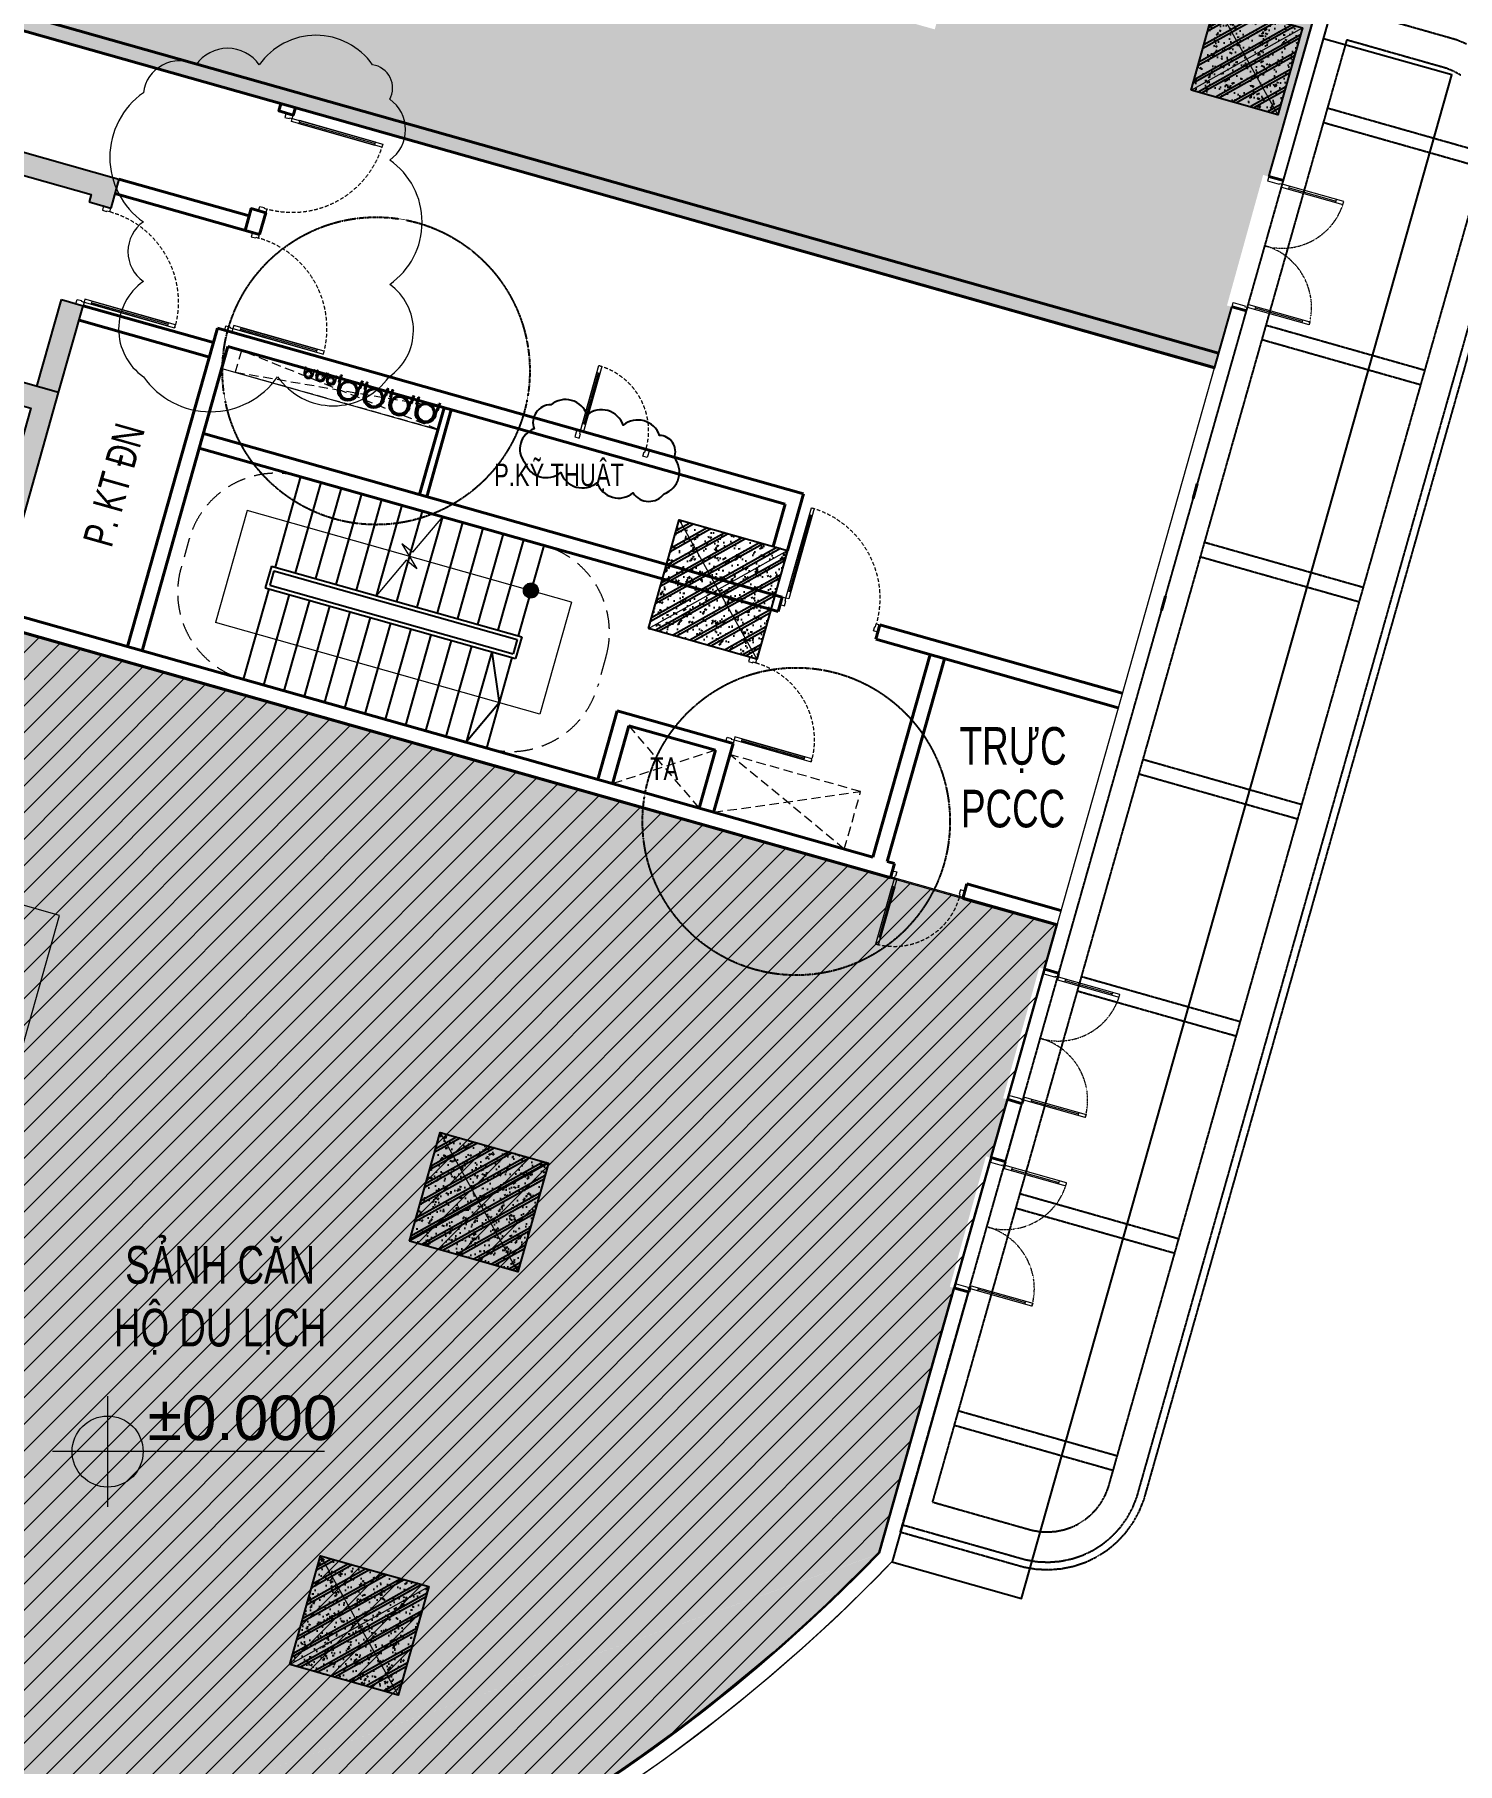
# Model space of a CAD drawing. Header units: millimetres. Extents: x -11451263 to 11578383104, y -507 to 1450429.
# Drawn here: x 11444508 to 11463432, y 1098421 to 1121402 of the extents above; entities that cross this region are included whole.
import ezdxf
from ezdxf.enums import TextEntityAlignment as Align

# ---------------------------------------------------------------- set-up
doc = ezdxf.new("R2010")
doc.units = ezdxf.units.MM
doc.header["$MEASUREMENT"] = 0
for name, pattern in [('CENTER2', [1.125, 0.75, -0.125, 0.125, -0.125]), ('CONTINOUS', [0]), ('DASH', [0.35, 0.25, -0.1]), ('DASHED2', [0.375, 0.25, -0.125]), ('HIDDEN', [0.375, 0.25, -0.125]), ('HIDDEN2', [0.1875, 0.125, -0.0625]), ('Xref_ST_MBDV Cot vach 30.7.2022$0$HIDDEN', [0.375, 0.25, -0.125])]:
    doc.linetypes.add(name, pattern=pattern)
doc.layers.get('0').update_dxf_attribs({"linetype": 'CONTINUOUS', "lineweight": 13})
doc.layers.get('Defpoints').update_dxf_attribs({"color": 5, "linetype": 'CONTINUOUS', "lineweight": 13})
for name, color, linetype, lineweight in [('00-N-GHI CHU', 150, 'CONTINUOUS', 9), ('1.Tuong', 251, 'CONTINUOUS', 35), ('CUA', 37, 'CONTINUOUS', 13), ('DO DIEN TICH THONG THUY', 141, 'CONTINUOUS', 13), ('KT-Chu viet', 255, 'CONTINUOUS', 20), ('KT-Ghi chu', 26, 'CONTINUOUS', 15), ('KT-Kich thuoc', 159, 'CONTINUOUS', 18), ('KT-lomo nuoc', 3, 'HIDDEN', 5), ('KT-Net cat', 1, 'CONTINUOUS', 40), ('KT-Net cua', 87, 'CONTINUOUS', 9), ('KT-Net manh', 251, 'CONTINUOUS', 13), ('KT-Net thay', 7, 'CONTINUOUS', 25), ('KT-Net to mau', 159, 'CONTINUOUS', 18), ('KT-Noi that', 39, 'CONTINUOUS', 9), ('KT-Vat lieu', 250, 'CONTINUOUS', 9), ('SPE-MEP-HVAC', 140, 'CONTINUOUS', 0), ('Xref_ST_MBDV Cot vach 30.7.2022$0$CUA', 37, 'CONTINUOUS', 13)]:
    doc.layers.add(name, color=color, linetype=linetype, lineweight=lineweight)
for name, color, linetype in [('1-Chu thich', 8, 'CONTINUOUS'), ('A-WALL-PATT', 251, 'CONTINUOUS'), ('canopy', 2, 'DASH'), ('KT-KT', 1, 'CONTINUOUS'), ('KT-Text', 7, 'CONTINUOUS'), ('NDT Cap nuoc', 4, 'CONTINUOUS'), ('NDT Thoat nuoc rua', 3, 'CENTER2'), ('xref.asix of  podium$0$xref.asix of  podium$0$KC-Betong', 6, 'CONTINUOUS'), ('xref.asix of  podium$0$xref.asix of  podium$0$KT-Net cot vach', 6, 'CONTINUOUS'), ('Xref_ST_MBDV Cot vach 30.7.2022$0$KT-Text', 7, 'CONTINUOUS')]:
    doc.layers.add(name, color=color, linetype=linetype)
doc.layers.add('A-AREA-NON-PLOT', color=4, linetype='CONTINUOUS', plot=False)
doc.layers.add('KT- no plot', color=6, linetype='CONTINUOUS', plot=False)
doc.styles.add('Arial', font='arial.ttf')
doc.styles.add('AVANT', font='vntimeh.shx')
doc.styles.add('font unicode ccu', font='arial.ttf')
doc.styles.add('Xref_ST_MBDV Cot vach 30.7.2022$0$Arial', font='arial.ttf', dxfattribs={"width": 0.7})

# ---------------------------------------------------------------- blocks, each defined once
blk = doc.blocks.new('U')
at = {"layer": '00-N-GHI CHU'}
for p, q in [((-166, 79), (-164, 80)), ((-166, 72), (-166, 79)), ((-166, 79), (-158, 79)), ((-166, 72), (-164, 70)), ((-166, 72), (-158, 72)), ((-164, 70), (-164, 80)), ((-158, 80), (-164, 80)), ((-158, 70), (-164, 70)), ((-156, 80), (-150, 80)), ((-156, 70), (-150, 70)), ((-73, 80), (-150, 80)), ((-150, 79), (-122, 79)), ((-150, 72), (-122, 72)), ((-73, 70), (-150, 70)), ((-166, -72), (-164, -70)), ((-166, -72), (-158, -72)), ((-166, -72), (-166, -79)), ((-166, -79), (-158, -79)), ((-166, -79), (-164, -80)), ((-158, -70), (-164, -70)), ((-164, -70), (-164, -80)), ((-158, -80), (-164, -80)), ((-156, -70), (-150, -70)), ((-156, -80), (-150, -80)), ((-73, -70), (-148, -70)), ((-148, -72), (-122, -72)), ((-148, -79), (-122, -79)), ((-73, -80), (-148, -80)), ((-122, -70), (-122, -80))]:
    blk.add_line(p, q, dxfattribs=at)
for points in [[(-150, 65), (-157, 65), (-158, 67), (-158, 84), (-157, 86), (-150, 86)], [(-150, -65), (-157, -65), (-158, -67), (-158, -84), (-157, -86), (-150, -86)], [(-150, -89), (-150, -61), (-148, -61), (-148, -89)]]:
    blk.add_lwpolyline(points, close=True, dxfattribs=at)
for points in [[(-156, 65, -0.8), (-156, 70, -0.4), (-156, 80, -0.8), (-156, 86)], [(-156, -65, 0.8), (-156, -70, 0.4), (-156, -80, 0.8), (-156, -86)]]:
    blk.add_lwpolyline(points, format="xyb", dxfattribs=at)
for radius in [80.4, 70]:
    blk.add_arc((-73, 0), radius, 270, 90, dxfattribs=at)
blk = doc.blocks.new('ong thoat xi')
at = {"layer": '1-Chu thich', "color": 30}
for p, q in [((-75, 62), (-75, 65)), ((-66, 67), (-74, 67)), ((-66, 60), (-74, 60)), ((-66, 67), (-66, 60)), ((-65, 69), (-62, 69)), ((-65, 66), (-62, 66)), ((-65, 61), (-62, 61)), ((-65, 58), (-62, 58)), ((-61, 70), (-61, 70)), ((-61, 70), (-61, 57)), ((-61, 70), (-61, 70)), ((-61, 70), (-61, 57)), ((-61, 57), (-61, 57)), ((-55, 70), (-54, 70)), ((-55, 70), (-55, 57)), ((-55, 70), (-54, 70)), ((-55, 57), (-54, 57)), ((-54, 70), (-54, 57)), ((-50, 69), (-54, 69)), ((-50, 66), (-54, 66)), ((-50, 61), (-54, 61)), ((-50, 58), (-54, 58)), ((-33, 67), (-50, 67)), ((-50, 67), (-50, 60)), ((-29, 60), (-50, 60)), ((2, 60), (-41, 60)), ((-41, 58), (-41, 60)), ((-41, 58), (-41, 60)), ((-41, 58), (-41, 60)), ((2, 58), (-41, 58)), ((-33, 60), (-33, 67)), ((-75, -62), (-75, -66)), ((-66, -60), (-74, -60)), ((-66, -67), (-74, -67)), ((-66, -68), (-66, -60)), ((-65, -58), (-62, -58)), ((-65, -61), (-62, -61)), ((-65, -66), (-62, -66)), ((-65, -69), (-62, -69)), ((-61, -70), (-61, -57)), ((-61, -57), (-61, -57)), ((-61, -70), (-61, -57)), ((-61, -70), (-61, -70)), ((-61, -70), (-61, -70)), ((-55, -70), (-55, -57)), ((-55, -57), (-54, -57)), ((-55, -70), (-54, -70)), ((-55, -70), (-54, -70)), ((-54, -70), (-54, -57)), ((-50, -58), (-54, -58)), ((-50, -61), (-54, -61)), ((-50, -66), (-54, -66)), ((-50, -69), (-54, -69)), ((-50, -68), (-50, -60)), ((-31, -60), (-50, -60)), ((-34, -67), (-50, -67)), ((2, -58), (-41, -58)), ((-41, -58), (-41, -60)), ((-41, -58), (-41, -60)), ((2, -60), (-41, -60)), ((-34, -60), (-34, -67))]:
    blk.add_line(p, q, dxfattribs=at)
for centre, major_axis, start_param, end_param in [((-74, 65), (1.13, 1.13), 0.811456, 2.360542), ((-74, 62), (1.1, 1.1), 2.356194, 3.926991), ((-63, 67), (1.7, -1.7), 3.370391, 4.48359), ((-56, 63), (7.09, -7.09), 3.657341, 4.196641), ((-63, 60), (1.7, -1.7), 3.370391, 4.48359), ((-64, 67), (1.7, -1.7), 0.228799, 1.341997), ((-64, 67), (1.7, -1.7), 0.228799, 1.341997), ((-72, 63), (7.09, -7.09), 0.515748, 1.055048), ((-72, 63), (7.09, -7.09), 0.515748, 1.055048), ((-64, 60), (1.7, -1.7), 0.228799, 1.341997), ((-64, 60), (1.7, -1.7), 0.228799, 1.341997), ((0, 0), (38.9, -38.9), 0.785398, 7.068583), ((-52, 67), (1.7, 1.7), 1.799595, 2.912794), ((-52, 67), (1.7, -1.7), 3.370391, 4.48359), ((-44, 63), (7.09, 7.09), 2.086544, 2.625845), ((-44, 63), (7.09, 7.09), 2.086544, 2.625845), ((-52, 60), (1.7, 1.7), 1.799595, 2.912794), ((-52, 60), (1.7, 1.7), 1.799595, 2.912794), ((-52, 67), (1.7, -1.7), 0.228799, 1.341997), ((-60, 63), (7.09, 7.09), -1.055048, -0.515748), ((-52, 60), (1.7, 1.7), -1.341997, -0.228799), ((0, 0), (34.1, -34.1), 0.785398, 7.068583), ((0, 0), (42.5, -42.5), 5.497787, 8.63938), ((0, 0), (41, -41), 5.497787, 8.63938), ((-74, -62), (1.1, 1.1), 0.785398, 2.356194), ((-74, -66), (1.13, 1.13), 2.351847, 3.900932), ((-63, -60), (1.7, -1.7), 3.370391, 4.48359), ((-56, -64), (7.09, 7.09), 2.086544, 2.625845), ((-63, -68), (1.7, 1.7), 1.799595, 2.912794), ((-64, -60), (1.7, -1.7), 0.228799, 1.341997), ((-64, -60), (1.7, -1.7), 0.228799, 1.341997), ((-72, -64), (7.09, -7.09), 0.515748, 1.055048), ((-72, -64), (7.09, -7.09), 0.515748, 1.055048), ((-64, -68), (1.7, -1.7), 0.228799, 1.341997), ((-64, -68), (1.7, -1.7), 0.228799, 1.341997), ((-52, -60), (1.7, -1.7), 3.370391, 4.48359), ((-52, -60), (1.7, -1.7), 3.370391, 4.48359), ((-44, -64), (7.09, 7.09), 2.086544, 2.625845), ((-44, -64), (7.09, 7.09), 2.086544, 2.625845), ((-52, -68), (1.7, 1.7), 1.799595, 2.912794), ((-52, -68), (1.7, 1.7), 1.799595, 2.912794), ((-52, -60), (1.7, -1.7), 0.228799, 1.341997), ((-60, -64), (7.09, -7.09), 0.515748, 1.055048), ((-52, -68), (1.7, -1.7), 0.228799, 1.341997)]:
    blk.add_ellipse(centre, major_axis=major_axis, ratio=1, start_param=start_param, end_param=end_param, dxfattribs=at)
blk = doc.blocks.new('CNTPO')
at = {"layer": 'SPE-MEP-HVAC'}
for p in [(11446998, 1116965), (11449955, 1116441)]:
    blk.add_line(p, (11449873, 1116152), dxfattribs=at)
at = {"layer": 'Xref_ST_MBDV Cot vach 30.7.2022$0$KT-Text'}
for centre, radius in [((11448148, 1116889, 0), 48.1), ((11448148, 1116889, 0), 42.1), ((11448306, 1116847, 0), 48.1), ((11448306, 1116847, 0), 42.1), ((11448446, 1116803, 0), 48.1), ((11448446, 1116803, 0), 42.1)]:
    blk.add_circle(centre, radius, dxfattribs=at)
at = {"layer": '1.Tuong', "xscale": 0.7994593806497657, "yscale": 0.7994593806497657, "zscale": 0.7994593806497657, "rotation": 253.5359467557278}
for p in [(11448136, 1116840, 0), (11448294, 1116798, 0), (11448434, 1116754, 0)]:
    blk.add_blockref('U', p, dxfattribs=at)
at = {"layer": 'NDT Cap nuoc', "xscale": -2.272727272727274, "yscale": 2.272727272727274, "zscale": 2.272727272727274, "rotation": 73.71453603611039}
for p in [(11448678, 1116671), (11449020, 1116575), (11449361, 1116475), (11449708, 1116376)]:
    blk.add_blockref('ong thoat xi', p, dxfattribs=at)
at = {"layer": 'Defpoints', "style": 'AVANT', "width": 0.7}
for s, p in [('c4', (11448170, 1116857, 0)), ('c3', (11448327, 1116816, 0)), ('c2', (11448466, 1116772, 0))]:
    blk.add_text(s, height=40.5, rotation=343.5359, dxfattribs=at).set_placement(p, align=Align.RIGHT)
blk = doc.blocks.new('CAODOSAN')
at = {"layer": 'KT-Ghi chu'}
h = blk.add_hatch(color=256, dxfattribs=at)
edge = h.paths.add_edge_path()
edge.add_ellipse((285.7, 0), major_axis=(129.9, 129.9), ratio=1, start_angle=45, end_angle=135)
edge.add_line((102, 0), (285.7, 0))
edge.add_line((285.7, 0), (285.7, 183.7))
h = blk.add_hatch(color=256, dxfattribs=at)
edge = h.paths.add_edge_path()
edge.add_ellipse((285.7, 0), major_axis=(129.9, 129.9), ratio=1, start_angle=225, end_angle=315)
edge.add_line((469.3, 0), (285.7, 0))
edge.add_line((285.7, 0), (285.7, -183.7))
for p, q in [((285.7, 285.7), (285.7, -285.7)), ((1407, 0), (0, 0))]:
    blk.add_line(p, q, dxfattribs=at)
blk.add_circle((285.7, 0), 183.7, dxfattribs=at)
at = {"style": 'font unicode ccu'}
for tag, p in [('FL', (493.5, 59.4)), ('SL', (489.8, -291.6))]:
    blk.add_attdef(tag, p, '', height=230, dxfattribs=at)
blk = doc.blocks.new('*U81')
h = blk.add_hatch()
h.set_pattern_fill('VATLIEU04', color=250, scale=40, style=0, pattern_type=2)
h.set_pattern_definition([(50, (550, 1550), (286.904, -25.1), [30, -330]), (355, (550, 1550), (-55.5, 300.877), [24, -264]), (100.451, (573.9, 1547.9), (231.404, 275.776), [25.496, -280.457]), (46.184, (550, 1630), (426.896, -66.21), [45, -495]), (96.636, (585.57, 1624.5), (373.865, 389.65), [38.244, -420.685]), (351.184, (550, 1630), (373.865, 389.65), [36, -396]), (21, (590, 1610), (238.763, -161.048), [30, -330]), (326, (590, 1610), (97.326, 290.06), [24, -264]), (71.451, (609.9, 1596.58), (336.09, 129.012), [25.496, -280.457]), (37.5, (550, 1550), (4.864, 133.1575), [0, -260.8, 0, -268, 0, -265]), (7.5, (550, 1550), (105.228, 157.765), [0, -152.8, 0, -254.8, 0, -101]), (327.5, (460.8, 1550), (213.529, -9.022), [0, -100, 0, -312, 0, -414]), (317.5, (420.8, 1550), (233.274, 40.042), [0, -130, 0, -207.2, 0, -294]), (45, (550, 1550), (-120.208, 120.208), []), (45, (550, 1599), (-120.208, 120.208), [])])
h.paths.add_polyline_path([(-475, -475), (1025, -475), (1025, 1025), (-475, 1025)])
at = {"color": 6, "ltscale": 0.25}
blk.add_lwpolyline([(-475, -475), (1025, -475), (1025, 1025), (-475, 1025)], close=True, dxfattribs=at)
at = {"layer": 'Defpoints', "linetype": 'ByBlock', "ltscale": 30}
for p, q in [((1025, -475), (-475, 1025)), ((-475, -475), (1025, 1025))]:
    blk.add_line(p, q, dxfattribs=at)
blk = doc.blocks.new('*U83')
h = blk.add_hatch()
h.set_pattern_fill('VATLIEU04', color=250, scale=40, style=0, pattern_type=2)
h.set_pattern_definition([(50, (250, 1250), (286.904, -25.1), [30, -330]), (355, (250, 1250), (-55.5, 300.877), [24, -264]), (100.451, (273.9, 1247.9), (231.404, 275.776), [25.496, -280.457]), (46.184, (250, 1330), (426.896, -66.21), [45, -495]), (96.636, (285.57, 1324.5), (373.865, 389.65), [38.244, -420.685]), (351.184, (250, 1330), (373.86, 389.65), [36, -396]), (21, (290, 1310), (238.763, -161.048), [30, -330]), (326, (290, 1310), (97.326, 290.06), [24, -264]), (71.451, (309.9, 1296.58), (336.09, 129.012), [25.496, -280.457]), (37.5, (250, 1250), (4.864, 133.1575), [0, -260.8, 0, -268, 0, -265]), (7.5, (250, 1250), (105.228, 157.765), [0, -152.8, 0, -254.8, 0, -101]), (327.5, (160.8, 1250), (213.529, -9.022), [0, -100, 0, -312, 0, -414]), (317.5, (120.8, 1250), (233.274, 40.042), [0, -130, 0, -207.2, 0, -294]), (45, (250, 1250), (-120.208, 120.208), []), (45, (250, 1299), (-120.208, 120.208), [])])
h.paths.add_polyline_path([(-475, -475), (725, -475), (725, 725), (-475, 725)])
at = {"color": 6, "ltscale": 0.25}
blk.add_lwpolyline([(-475, -475), (725, -475), (725, 725), (-475, 725)], close=True, dxfattribs=at)
at = {"layer": 'Defpoints', "linetype": 'ByBlock', "ltscale": 30}
for p, q in [((725, -475), (-475, 725)), ((-475, -475), (725, 725))]:
    blk.add_line(p, q, dxfattribs=at)
blk = doc.blocks.new('*U313')
blk.add_line((40, 115), (-245, 1126))
for points in [[(48, 14), (-292, 1216), (-253, 1227), (87, 24)], [(21, 110), (59, 121), (-226, 1131), (-265, 1120)], [(1326, 271), (1269, 255), (1252, 312), (1262, 315), (1251, 353), (1299, 367)], [(27, -96), (85, -80), (69, -22), (59, -25), (48, 14), (0, 0)]]:
    blk.add_lwpolyline(points, close=True)
at = {"linetype": 'Xref_ST_MBDV Cot vach 30.7.2022$0$HIDDEN', "ltscale": 200}
blk.add_arc((48, 14), 1250, 15.7787, 105.7787, dxfattribs=at)
blk = doc.blocks.new('gfdgdfg')
at = {"layer": 'KT-Vat lieu'}
h = blk.add_hatch(dxfattribs=at)
h.set_pattern_fill('BTCT', color=256, scale=40)
h.set_pattern_definition([(50, (0, 0), (286.904, -25.1009), [30, -330]), (355, (0, 0), (-55.5005, 300.8769), [24, -264]), (100.4514, (23.9, -2.1), (231.4038, 275.7758), [25.496, -280.4568]), (46.1842, (0, 80), (426.8964, -66.2076), [45, -495]), (96.6356, (35.57, 74.5), (373.865, 389.647), [38.244, -420.685]), (351.1842, (0, 80), (373.865, 389.6474), [36, -396]), (21, (40, 60), (238.7628, -161.0476), [30, -330]), (326, (40, 60), (97.326, 290.06), [24, -264]), (71.4514, (59.9, 46.58), (336.089, 129.0122), [25.496, -280.4568]), (37.5, (0, 0), (4.86394, 133.15754), [0, -260.8, 0, -268, 0, -265]), (7.5, (0, 0), (105.2278, 157.7647), [0, -152.8, 0, -254.8, 0, -101]), (327.5, (-89.2, 0), (213.52897, -9.02195), [0, -100, 0, -312, 0, -414]), (317.5, (-129.2, 0), (233.2745, 40.042), [0, -130, 0, -207.2, 0, -294]), (45, (0, 0), (-106.066, 106.066), []), (45, (70.71, 0), (-106.066, 106.066), [])])
h.paths.add_polyline_path([(-4106.2, 21875.9), (-4432.5, 20721.1), (-4721.2, 20802.7), (-4394.9, 21957.4)])
h.paths.add_polyline_path([(-8331, 24576.5), (-8249.4, 24865.2), (-14889.4, 26741.4), (-15800.4, 23517.7), (-15126.7, 23327.3), (-15045.2, 23616), (-15430.1, 23724.8), (-14682.3, 26371.2)])
h.paths.add_polyline_path([(-6950.3, 24498.1), (-7031.9, 24209.4), (-4000.6, 23352.8), (-4027.8, 23256.6), (-3739.1, 23175), (-3630.3, 23559.9)])
h = blk.add_hatch(dxfattribs=at)
h.set_pattern_fill('BTCT', color=256, scale=40)
h.set_pattern_definition([(50, (42495.26, -80632.66), (286.90407, -25.10085), [30, -330]), (355, (42495.26, -80632.66), (-55.5005, 300.87685), [24, -264]), (100.4514, (42519.16, -80634.75), (231.40375, 275.7758), [25.4961, -280.45684]), (46.1842, (42495.26, -80552.66), (426.8964, -66.2076), [45, -495]), (96.6356, (42530.83, -80558.18), (373.8651, 389.6471), [38.2441, -420.6852]), (351.1842, (42495.26, -80552.66), (373.8648, 389.6474), [36, -396]), (21, (42535.26, -80572.66), (238.7628, -161.04756), [30, -330]), (326, (42535.26, -80572.66), (97.3261, 290.06), [24, -264]), (71.4514, (42555.15, -80586.08), (336.08905, 129.0122), [25.4961, -280.45684]), (37.5, (42495.26, -80632.66), (4.86394, 133.15754), [0, -260.8, 0, -268, 0, -265]), (7.5, (42495.26, -80632.66), (105.22781, 157.76468), [0, -152.8, 0, -254.8, 0, -101]), (327.5, (42406.06, -80632.66), (213.52897, -9.02195), [0, -100, 0, -312, 0, -414]), (317.5, (42366.06, -80632.66), (233.27447, 40.042), [0, -130, 0, -207.2, 0, -294]), (45, (42495.26, -80632.66), (-106.06602, 106.06602), []), (45, (42565.97, -80632.66), (-106.06602, 106.06602), [])])
h.paths.add_polyline_path([(-5302.6, 17641.7), (-4432.5, 20721.1), (-5346.7, 20979.4), (-5428.2, 20690.7), (-4802.7, 20514), (-5509.7, 18011.9), (-8059.9, 18732.5), (-7352.9, 21234.6), (-6679.3, 21044.2), (-6597.7, 21332.9), (-7511.9, 21591.2), (-7539.1, 21495), (-15045.2, 23616), (-15888.1, 20632.8), (-15046.1, 20394.9), (-14964.5, 20683.6), (-15469.7, 20826.4), (-14789.9, 23232.2), (-7716.9, 21233.5), (-8396.7, 18827.7), (-8901.9, 18970.5), (-8983.5, 18681.8)])
h.paths.add_polyline_path([(-6536.8, 14561.2), (-7216.6, 12155.4), (-9718.6, 12862.4), (-9038.8, 15268.2), (-8413.3, 15091.4), (-8331.7, 15380.1), (-9799.2, 15794.8), (-9880.8, 15506.1), (-9375.6, 15363.4), (-10055.4, 12957.6), (-17128.5, 14956.2), (-16448.7, 17362), (-15943.4, 17219.2), (-15861.9, 17507.9), (-16703.9, 17745.9), (-17546.9, 14762.7), (-6961.4, 11771.5), (-6118.4, 14754.7), (-7080.7, 15026.6), (-7162.3, 14737.9)])
h.paths.add_polyline_path([(-11307.7, 19650.3), (-11389.3, 19361.6), (-10234.5, 19035.3), (-10152.9, 19324)], flags=17)
h.paths.add_polyline_path([(-12640.3, 19715.1), (-12558.7, 20003.8), (-13713.5, 20330.1), (-13795.1, 20041.4)], flags=17)
h.paths.add_polyline_path([(-13537.6, 16539.4), (-13456.1, 16828.1), (-14610.8, 17154.4), (-14692.4, 16865.7)], flags=17)
h.paths.add_polyline_path([(-11131.8, 15859.6), (-11050.3, 16148.3), (-12229.1, 16481.4), (-12310.7, 16192.7)], flags=17)
at = {"layer": 'xref.asix of  podium$0$xref.asix of  podium$0$KC-Betong', "ltscale": 10}
for p, q in [((-4025.2, 23256.3), (-3739.1, 23175)), ((-4721.2, 20802.7), (-4394.7, 21957.9)), ((-4432.5, 20721.1), (-4106.2, 21875.9)), ((-4394.7, 21957.9), (-4106.2, 21875.9))]:
    blk.add_line(p, q, dxfattribs=at)
blk.add_lwpolyline([(-7716.9, 21233.5), (-8396.7, 18827.7), (-8901.9, 18970.5), (-8983.5, 18681.8), (-5302.6, 17641.7), (-4432.5, 20721.1), (-5346.7, 20979.4), (-5428.2, 20690.7), (-4802.7, 20514), (-5509.7, 18011.9), (-8059.9, 18732.5), (-7352.9, 21234.6), (-6679.3, 21044.2), (-6597.7, 21332.9), (-7511.9, 21591.2), (-7539.1, 21495), (-15045.2, 23616), (-15888.1, 20632.8), (-15046.1, 20394.9), (-14964.5, 20683.6), (-15469.7, 20826.4), (-14789.9, 23232.2)], close=True, dxfattribs=at)
at = {"layer": 'xref.asix of  podium$0$xref.asix of  podium$0$KT-Net cot vach'}
for points in [[(-6950.3, 24498.1), (-3630.3, 23559.9), (-3739.1, 23175)], [(-7031.9, 24209.4), (-4000.6, 23352.8), (-4027.8, 23256.6)]]:
    blk.add_lwpolyline(points, dxfattribs=at)
at = {"layer": 'xref.asix of  podium$0$xref.asix of  podium$0$KT-Net cot vach', "linetype": 'ByBlock', "xscale": -0.9999999999999977, "rotation": 254.2212213650004}
for name, p in [('*U83', (11214.7, 25070.1)), ('*U81', (3996.6, 17913.2)), ('*U81', (817.8, 9770.8)), ('*U81', (-772.9, 4141.2))]:
    blk.add_blockref(name, p, dxfattribs=at)
at = {"layer": 'Xref_ST_MBDV Cot vach 30.7.2022$0$CUA', "xscale": -1, "rotation": 270}
blk.add_blockref('*U313', (-4106.2, 21875.9), dxfattribs=at)
blk = doc.blocks.new('*U200')
at = {"layer": 'CUA'}
for p, q in [((11457502, 1106301), (11457513, 1106340)), ((11457508, 1106321), (11458133, 1106144)), ((11458128, 1106124), (11458139, 1106163)), ((11457062, 1104742), (11457051, 1104704)), ((11457056, 1104723), (11457682, 1104546)), ((11457687, 1104566), (11457676, 1104527))]:
    blk.add_line(p, q, dxfattribs=at)
for points in [[(11457238, 1106469), (11457222, 1106412), (11457376, 1106368), (11457378, 1106378), (11457417, 1106367), (11457430, 1106415)], [(11457417, 1106367), (11457406, 1106328), (11458224, 1106097), (11458235, 1106136)], [(11456748, 1104737), (11456765, 1104795), (11456919, 1104752), (11456916, 1104742), (11456955, 1104731), (11456941, 1104683)], [(11456955, 1104731), (11456965, 1104770), (11457783, 1104538), (11457773, 1104500)]]:
    blk.add_lwpolyline(points, close=True, dxfattribs=at)
at = {"layer": 'CUA', "linetype": 'HIDDEN2'}
for centre, start, end in [((11457417, 1106367), 254.2189, 344.2188), ((11456955, 1104731), 344.2189, 74.2189)]:
    blk.add_arc(centre, 850, start, end, dxfattribs=at)
blk = doc.blocks.new('KHHFG-flat-19')
blk.add_wipeout([(436, 1835), (742, 1748), (277, 9), (-45, 100)]).dxf.layer = 'KT-Kich thuoc'
at = {"layer": 'KT-Net cat'}
for p, q in [((705, 1759), (512, 1813)), ((215, 27), (23, 81))]:
    blk.add_line(p, q, dxfattribs=at)
at = {"layer": 'CUA'}
blk.add_blockref('*U200', (-11456726, -1104656), dxfattribs=at)
blk = doc.blocks.new('*U202')
at = {"layer": 'CUA'}
for p, q in [((11461188, 1119346), (11461199, 1119385)), ((11461194, 1119366), (11461819, 1119189)), ((11461814, 1119169), (11461825, 1119208)), ((11460748, 1117787), (11460737, 1117749)), ((11460742, 1117768), (11461368, 1117591)), ((11461373, 1117611), (11461362, 1117572))]:
    blk.add_line(p, q, dxfattribs=at)
for points in [[(11460924, 1119514), (11460908, 1119457), (11461062, 1119413), (11461065, 1119423), (11461103, 1119412), (11461117, 1119460)], [(11461103, 1119412), (11461092, 1119373), (11461910, 1119142), (11461921, 1119181)], [(11460435, 1117782), (11460451, 1117840), (11460605, 1117797), (11460602, 1117787), (11460641, 1117776), (11460627, 1117728)], [(11460641, 1117776), (11460652, 1117815), (11461470, 1117583), (11461459, 1117545)]]:
    blk.add_lwpolyline(points, close=True, dxfattribs=at)
at = {"layer": 'CUA', "linetype": 'HIDDEN2'}
for centre, start, end in [((11461103, 1119412), 254.2189, 344.2188), ((11460641, 1117776), 344.2189, 74.2189)]:
    blk.add_arc(centre, 850, start, end, dxfattribs=at)
blk = doc.blocks.new('KHHFG-flat-20')
blk.add_wipeout([(436, 1835), (742, 1748), (277, 9), (-45, 100)]).dxf.layer = 'KT-Kich thuoc'
at = {"layer": 'KT-Net cat'}
for p, q in [((705, 1759), (512, 1813)), ((215, 27), (23, 81))]:
    blk.add_line(p, q, dxfattribs=at)
at = {"layer": 'CUA'}
blk.add_blockref('*U202', (-11460412, -1117701), dxfattribs=at)
blk = doc.blocks.new('*U218')
at = {"layer": 'CUA'}
for p, q in [((11458211, 1108808), (11458222, 1108847)), ((11458216, 1108828), (11458842, 1108651)), ((11458836, 1108632), (11458847, 1108670)), ((11457770, 1107250), (11457759, 1107211)), ((11457765, 1107230), (11458390, 1107054)), ((11458396, 1107073), (11458385, 1107034))]:
    blk.add_line(p, q, dxfattribs=at)
for points in [[(11457946, 1108977), (11457930, 1108919), (11458084, 1108875), (11458087, 1108885), (11458125, 1108874), (11458139, 1108922)], [(11458125, 1108874), (11458114, 1108836), (11458932, 1108605), (11458943, 1108643)], [(11457457, 1107245), (11457473, 1107302), (11457627, 1107259), (11457625, 1107249), (11457663, 1107238), (11457649, 1107190)], [(11457663, 1107238), (11457674, 1107277), (11458492, 1107046), (11458481, 1107007)]]:
    blk.add_lwpolyline(points, close=True, dxfattribs=at)
at = {"layer": 'CUA', "linetype": 'HIDDEN2'}
for centre, start, end in [((11458125, 1108874), 254.2189, 344.2188), ((11457663, 1107238), 344.2189, 74.2189)]:
    blk.add_arc(centre, 850, start, end, dxfattribs=at)
blk = doc.blocks.new('KHHFG-flat-28')
blk.add_wipeout([(436, 1835), (742, 1748), (277, 9), (-45, 100)]).dxf.layer = 'KT-Kich thuoc'
at = {"layer": 'KT-Net cat'}
for p, q in [((705, 1759), (512, 1813)), ((215, 27), (23, 81))]:
    blk.add_line(p, q, dxfattribs=at)
at = {"layer": 'CUA'}
blk.add_blockref('*U218', (-11457434, -1107164), dxfattribs=at)
blk = doc.blocks.new('*U310')
blk.add_line((40, 115), (-195, 948))
for points in [[(48, 14), (-241, 1038), (-203, 1049), (87, 24)], [(21, 110), (59, 121), (-176, 953), (-214, 942)], [(1148, 221), (1091, 204), (1074, 262), (1084, 265), (1073, 303), (1121, 317)], [(27, -96), (85, -80), (69, -22), (59, -25), (48, 14), (0, 0)]]:
    blk.add_lwpolyline(points, close=True)
at = {"linetype": 'Xref_ST_MBDV Cot vach 30.7.2022$0$HIDDEN', "ltscale": 200}
blk.add_arc((48, 14), 1065, 15.7788, 105.7788, dxfattribs=at)
blk = doc.blocks.new('*U311')
blk.add_line((77, 95), (1088, 380))
for points in [[(-463, 1272), (-447, 1214), (-389, 1231), (-392, 1240), (-354, 1251), (-367, 1299)], [(-14, 48), (1189, 388), (1178, 427), (-24, 87)], [(83, 75), (72, 114), (1082, 399), (1093, 361)], [(-96, -27), (-113, 31), (-55, 47), (-52, 37), (-14, 48), (0, 0)]]:
    blk.add_lwpolyline(points, close=True)
at = {"linetype": 'Xref_ST_MBDV Cot vach 30.7.2022$0$HIDDEN', "ltscale": 200}
blk.add_arc((-14, 48), 1250, 15.7788, 105.7788, dxfattribs=at)
blk = doc.blocks.new('*U312')
blk.add_line((77, 95), (751, 285))
for points in [[(-368, 936), (-352, 878), (-294, 894), (-297, 904), (-259, 915), (-272, 963)], [(-14, 48), (853, 293), (842, 332), (-24, 87)], [(83, 75), (72, 114), (746, 304), (757, 266)], [(-96, -27), (-113, 31), (-55, 47), (-52, 37), (-14, 48), (0, 0)]]:
    blk.add_lwpolyline(points, close=True)
at = {"linetype": 'Xref_ST_MBDV Cot vach 30.7.2022$0$HIDDEN', "ltscale": 200}
blk.add_arc((-14, 48), 901, 15.7788, 105.7788, dxfattribs=at)
blk = doc.blocks.new('*U324')
blk.add_line((-115, 40), (-789, -150))
for points in [[(-176, 990), (-159, 932), (-217, 915), (-220, 925), (-258, 914), (-272, 962)], [(-14, 48), (-880, -197), (-891, -158), (-24, 87)], [(-110, 21), (-121, 59), (-794, -131), (-783, -169)], [(96, 27), (80, 85), (22, 69), (25, 59), (-14, 48), (0, 0)]]:
    blk.add_lwpolyline(points, close=True)
at = {"linetype": 'Xref_ST_MBDV Cot vach 30.7.2022$0$HIDDEN', "ltscale": 200}
blk.add_arc((-14, 48), 900, 105.7788, 195.7788, dxfattribs=at)
blk = doc.blocks.new('*U420')
at = {"linetype": 'HIDDEN', "ltscale": 500}
for p, q in [((937, 1096), (0, 0)), ((-218, 770), (1155, 326))]:
    blk.add_line(p, q, dxfattribs=at)
blk.add_lwpolyline([(-218, 770), (937, 1096), (1155, 326), (0, 0)], close=True, dxfattribs=at)
blk = doc.blocks.new('kkfthesdf')
at = {"layer": 'KT-Net manh'}
h = blk.add_hatch(color=256, dxfattribs=at)
edge = h.paths.add_edge_path(flags=0)
edge.add_arc((11486033, 1114011), 100, -105.7788, 254.2212, ccw=False)
blk.add_hatch(color=256, dxfattribs=at).paths.add_polyline_path([(11486133, 1114014), (11486116, 1113955), (11486068, 1113917), (11486006, 1113914), (11485954, 1113949), (11485933, 1114007), (11485950, 1114066), (11485998, 1114104), (11486060, 1114107), (11486112, 1114072)], flags=0)
for p, q in [((11482261, 1115077, 0), (11481839, 1113585, 0)), ((11486572, 1113858, 0), (11482261, 1115077, 0)), ((11486572, 1113858, 0), (11486150, 1112367, 0)), ((11486150, 1112367, 0), (11481839, 1113585, 0))]:
    blk.add_line(p, q, dxfattribs=at)
at = {"layer": 'KT-Net manh', "linetype": 'DASHED2', "ltscale": 1000}
for p, q in [((11481488, 1114697, 0), (11481380, 1114312, 0)), ((11487031, 1113131, 0), (11486923, 1112746, 0))]:
    blk.add_line(p, q, dxfattribs=at)
at = {"layer": 'KT-Net manh', "elevation": 0}
blk.add_lwpolyline([(11484856, 1114993), (11484460, 1114520), (11484318, 1114633), (11484515, 1114302), (11484372, 1114415), (11483977, 1113942)], dxfattribs=at)
at = {"layer": 'KT-Net manh'}
blk.add_circle((11486033, 1114011, 0), 100, dxfattribs=at)
at = {"layer": 'KT-Net manh', "linetype": 'DASHED2', "ltscale": 1000}
for centre, start, end in [((11482643, 1114371, 0), 74.2212, 164.2212), ((11485877, 1113457, 0), 344.2212, 74.2212), ((11482534, 1113986, 0), 164.2212, 254.2212), ((11485768, 1113072, 0), 254.2212, 344.2212)]:
    blk.add_arc(centre, 1200, start, end, dxfattribs=at)
at = {"layer": 'KT-Net thay'}
for p, q in [((11482970, 1115526, 0), (11482630, 1114323, 0)), ((11483239, 1115450, 0), (11482899, 1114247, 0)), ((11483508, 1115373, 0), (11483169, 1114171, 0)), ((11483778, 1115297, 0), (11483438, 1114094, 0)), ((11484047, 1115221, 0), (11483707, 1114018, 0)), ((11484317, 1115145, 0), (11483977, 1113942, 0)), ((11484586, 1115069, 0), (11484246, 1113866, 0)), ((11484856, 1114993, 0), (11484516, 1113790, 0)), ((11485125, 1114917, 0), (11484785, 1113714, 0)), ((11485395, 1114840, 0), (11485055, 1113638, 0)), ((11485664, 1114764, 0), (11485324, 1113561, 0)), ((11485934, 1114688, 0), (11485594, 1113485, 0)), ((11486203, 1114612, 0), (11485863, 1113409, 0)), ((11482582, 1114336, 0), (11482500, 1114048, 0)), ((11482616, 1114275, 0), (11482562, 1114082, 0)), ((11482582, 1114336, 0), (11485911, 1113396, 0)), ((11482616, 1114275, 0), (11485849, 1113361, 0)), ((11482548, 1114034, 0), (11482208, 1112831, 0)), ((11482818, 1113958, 0), (11482478, 1112755, 0)), ((11482500, 1114048, 0), (11485830, 1113107, 0)), ((11482562, 1114082, 0), (11485795, 1113169, 0)), ((11483087, 1113882, 0), (11482747, 1112679, 0)), ((11483356, 1113806, 0), (11483017, 1112603, 0)), ((11483626, 1113730, 0), (11483286, 1112527, 0)), ((11483895, 1113653, 0), (11483555, 1112450, 0)), ((11484165, 1113577, 0), (11483825, 1112374, 0)), ((11484434, 1113501, 0), (11484094, 1112298, 0)), ((11484704, 1113425, 0), (11484364, 1112222, 0)), ((11484973, 1113349, 0), (11484633, 1112146, 0)), ((11485243, 1113273, 0), (11484903, 1112070, 0)), ((11485849, 1113361, 0), (11485795, 1113169, 0)), ((11485911, 1113396, 0), (11485830, 1113107, 0)), ((11485512, 1113197, 0), (11485172, 1111994, 0)), ((11485781, 1113120, 0), (11485442, 1111918, 0))]:
    blk.add_line(p, q, dxfattribs=at)
at = {"layer": 'KT-Net thay', "elevation": 0}
blk.add_lwpolyline([(11485512, 1113197), (11485612, 1112519), (11485172, 1111994)], dxfattribs=at)
blk = doc.blocks.new('hgjghj')
at = {"layer": 'A-WALL-PATT', "true_color": 0xd0c825}
h = blk.add_hatch(color=52, dxfattribs=at)
h.dxf.hatch_style = 1
edge = h.paths.add_edge_path()
edge.add_line((11434361, 1131062), (11430730, 1132093))
edge.add_arc((11430348, 1130643), 1500, 75.2537, 112.3576)
edge.add_arc((11425493, 1142607), 11412, 260.7236, 292.0527, ccw=False)
edge.add_line((11423653, 1131344), (11417121, 1133200))
edge.add_arc((11416828, 1131138), 2082, 81.9202, 127.7504)
edge.add_line((11415554, 1132785), (11413471, 1130329))
edge.add_line((11413471, 1130329), (11412261, 1128864))
edge.add_line((11412261, 1128864), (11415538, 1126158))
edge.add_line((11415538, 1126158), (11413659, 1123883))
edge.add_line((11413659, 1123883), (11416050, 1121909))
edge.add_line((11416050, 1121909), (11417928, 1124183))
edge.add_line((11417928, 1124183), (11420974, 1121668))
edge.add_line((11420974, 1121668), (11415335, 1114841))
edge.add_line((11415335, 1114841), (11417764, 1112835))
edge.add_line((11417764, 1112835), (11416949, 1111849))
edge.add_line((11416949, 1111849), (11427012, 1103539))
edge.add_line((11427012, 1103539), (11429716, 1102775))
edge.add_line((11429716, 1102775), (11431909, 1110629))
edge.add_line((11431909, 1110629), (11431716, 1110684))
edge.add_line((11431716, 1110684), (11431909, 1110629))
edge.add_line((11431909, 1110629), (11431909, 1110629))
edge.add_line((11431909, 1110629), (11431716, 1110684))
edge.add_line((11431716, 1110684), (11434134, 1119249))
edge.add_line((11434134, 1119249), (11430670, 1120228))
edge.add_line((11430670, 1120228), (11431579, 1123452))
edge.add_line((11431579, 1123452), (11441041, 1120786))
edge.add_line((11441041, 1120786), (11441464, 1122279))
edge.add_line((11441464, 1122279), (11452968, 1119017))
edge.add_line((11452968, 1119017), (11454530, 1118574))
edge.add_line((11454530, 1118574), (11455582, 1118276))
edge.add_line((11455582, 1118276), (11460202, 1116966))
edge.add_line((11460202, 1116966), (11465901, 1137046))
edge.add_line((11465901, 1137046), (11466088, 1136993))
edge.add_line((11466088, 1136993), (11466409, 1138072))
edge.add_line((11466409, 1138072), (11466395, 1140356))
edge.add_line((11466395, 1140356), (11465230, 1145453))
edge.add_line((11465230, 1145453), (11463197, 1145976))
edge.add_line((11463197, 1145976), (11461019, 1138270))
edge.add_line((11461019, 1138270), (11461212, 1138215))
edge.add_line((11461212, 1138215), (11456480, 1121471))
edge.add_line((11456480, 1121471), (11433498, 1127980))
edge.add_line((11433498, 1127980), (11434361, 1131062))
at = {"layer": 'A-WALL-PATT', "true_color": 0x93e6c6}
h = blk.add_hatch(color=111, dxfattribs=at)
h.dxf.hatch_style = 1
edge = h.paths.add_edge_path()
edge.add_line((11433565, 1116500), (11458101, 1109566))
edge.add_line((11458101, 1109566), (11455732, 1101202))
edge.add_arc((11439747, 1116684), 22252, 262.9992, 315.916, ccw=False)
edge.add_line((11437035, 1094597), (11438490, 1099745))
edge.add_line((11438490, 1099745), (11439360, 1099499))
edge.add_line((11439360, 1099499), (11440906, 1104969))
edge.add_line((11440906, 1104969), (11441484, 1104806))
edge.add_line((11441484, 1104806), (11443143, 1110676))
edge.add_line((11443143, 1110676), (11432749, 1113613))
edge.add_line((11432749, 1113613), (11433565, 1116500))
at = {"elevation": 0}
blk.add_lwpolyline([(11433565, 1116500), (11458101, 1109566), (11455732, 1101202, -0.235085), (11437035, 1094597), (11438490, 1099745), (11439360, 1099499), (11440906, 1104969), (11441484, 1104806), (11443143, 1110676), (11432749, 1113613)], format="xyb", close=True, dxfattribs=at)
at = {"layer": 'A-AREA-NON-PLOT'}
blk.add_lwpolyline([(11416949, 1111849), (11427012, 1103539), (11429716, 1102775), (11431909, 1110629), (11431716, 1110684), (11431909, 1110629), (11431909, 1110629), (11431716, 1110684), (11434134, 1119249), (11430670, 1120228), (11431579, 1123452), (11441041, 1120786), (11441464, 1122279), (11452968, 1119017), (11454530, 1118574), (11455582, 1118276), (11460202, 1116966), (11465901, 1137046)], dxfattribs=at)
blk = doc.blocks.new('khgklh')
at = {"layer": 'canopy', "ltscale": 5}
for p, q in [((31399, 5694, 0), (37182, 26090, 0)), ((37334, 25527, 0), (31824, 6093, 0)), ((39193, 24020, 0), (37077, 24620, 0)), ((39139, 23828, 0), (37022, 24428, 0)), ((38375, 21134, 0), (36258, 21734, 0)), ((38320, 20941, 0), (36204, 21542, 0)), ((37557, 18248, 0), (35440, 18848, 0)), ((37502, 18055, 0), (35385, 18655, 0)), ((36738, 15361, 0), (34622, 15962, 0)), ((36684, 15169, 0), (34567, 15769, 0)), ((35865, 12283, 0), (33749, 12883, 0)), ((35920, 12475, 0), (33803, 13075, 0)), ((35102, 9589, 0), (32985, 10189, 0)), ((35047, 9397, 0), (32930, 9997, 0)), ((34283, 6703, 0), (32166, 7303, 0)), ((34229, 6510, 0), (32112, 7111, 0))]:
    blk.add_line(p, q, dxfattribs=at)
at = {"layer": 'canopy', "ltscale": 5, "elevation": 0}
for points in [[(31399, 5694), (33038, 5229), (33203, 5201), (33370, 5193), (33537, 5206), (33702, 5239), (33861, 5292), (34012, 5365), (34153, 5455), (34281, 5562), (34396, 5685), (34441, 5747), (34494, 5820), (34575, 5967), (34638, 6122), (39695, 23956)], [(31426, 5790), (33060, 5327), (33214, 5300), (33369, 5293), (33524, 5305), (33676, 5336), (33823, 5385), (33963, 5452), (34093, 5536), (34212, 5635), (34319, 5748), (34360, 5805), (34410, 5874), (34485, 6010), (34543, 6154), (39599, 23984)], [(38933, 25471), (38790, 25530), (37652, 25853), (37154, 25994)], [(31824, 6093), (33149, 5717), (33258, 5699), (33363, 5694), (33468, 5702), (33572, 5723), (33672, 5756), (33767, 5802), (33856, 5859), (33937, 5927), (34010, 6004), (34037, 6041), (34072, 6089), (34123, 6182), (34164, 6284), (39214, 24093)], [(38851, 25059), (38759, 25110), (38659, 25151), (37543, 25468), (37334, 25527)], [(31535, 6175), (31535, 6175)]]:
    blk.add_lwpolyline(points, dxfattribs=at)
blk = doc.blocks.new('*U488')
at = {"layer": 'KT-lomo nuoc', "ltscale": 500}
for p, q in [((-2367, -1525), (0, 0)), ((135, -268), (-2502, -1257))]:
    blk.add_line(p, q, dxfattribs=at)
blk.add_lwpolyline([(135, -268), (-2367, -1525), (-2502, -1257), (0, 0)], close=True, dxfattribs=at)
blk = doc.blocks.new('*U491')
at = {"layer": 'KT-lomo nuoc', "ltscale": 500}
for p, q in [((-1256, -1523), (0, 0)), ((358, -712), (-1614, -811))]:
    blk.add_line(p, q, dxfattribs=at)
blk.add_lwpolyline([(358, -712), (-1256, -1523), (-1614, -811), (0, 0)], close=True, dxfattribs=at)
blk = doc.blocks.new('A$C59794006')
at = {"layer": 'NDT Thoat nuoc rua'}
for centre in [(-37783, 91622, 0), (-32195, 85633, 0)]:
    blk.add_circle(centre, 2044, dxfattribs=at)

msp = doc.modelspace()

# ---------------------------------------------------------------- linework, layer by layer
at = {"layer": 'Defpoints'}
msp.add_lwpolyline([(11466322.8, 1137820.8), (11455910.5, 1101099.3), (11455910.5, 1101099.3, -0.1976736), (11440263.8, 1094237), (11438501.8, 1094265.6), (11438501.8, 1094265.6), (11438501.8, 1094265.6), (11438501.8, 1094265.6, -0.0526373), (11433867.2, 1095014.7, -0.0397973), (11430011.4, 1096424.9), (11433052.6, 1107188.4), (11431117.8, 1107735.1), (11429716.1, 1102774.6), (11427011.8, 1103538.7), (11425228.8, 1101379.7), (11419552.3, 1106067.6)], format="xyb", dxfattribs=at)
at = {"layer": 'KT- no plot', "elevation": 0}
msp.add_lwpolyline([(11451025.7, 1115717.1, 0.5205671), (11451506.9, 1115581.2, 0.5205671), (11451988, 1115445.2, 0.5205671), (11452469.2, 1115309.2, 0.5205671), (11452880.4, 1115298.4, 0.5205671), (11453016.3, 1115779.5, 0.5205671), (11452818.7, 1116074, 0.5205671), (11452337.5, 1116210, 0.5205671), (11451856.3, 1116346, 0.5205671), (11451375.2, 1116481.9, 0.5205671), (11451150.6, 1116159.2, 0.5205671)], format="xyb", close=True, dxfattribs=at)
at = {"layer": 'KT-Net cat'}
for p, q in [((11426943.3, 1126580.5), (11460252.6, 1117168.3)), ((11427014.5, 1126352.6), (11460198.2, 1116975.8)), ((11445100.4, 1117605), (11446832.5, 1117115.5)), ((11445154.7, 1117797.5), (11446886.9, 1117308)), ((11445744.8, 1113266.3), (11446941.3, 1117500.5)), ((11446941.3, 1117500.5), (11454736.1, 1115297.9)), ((11445937.3, 1113211.9), (11447079.4, 1117253.6)), ((11447079.4, 1117253.6), (11454489.2, 1115159.8)), ((11449954.5, 1116441.2), (11449628.2, 1115286.4)), ((11450050.8, 1116414), (11449724.5, 1115259.2)), ((11446753.1, 1116098.8), (11454451.6, 1113923.4)), ((11446645.2, 1115869.5, 0), (11446645.2, 1115869.7, 0)), ((11446698.7, 1115906.4), (11454397.2, 1113731)), ((11454330.2, 1114596.8), (11454489.2, 1115159.8)), ((11454522.6, 1114542.5), (11454736.1, 1115297.9)), ((11454397.2, 1113731), (11454451.6, 1113923.4)), ((11444012.7, 1113755.7), (11455656.7, 1110465.4)), ((11443958.3, 1113563.2), (11455891, 1110191.4)), ((11455696.4, 1113363.9), (11455750.8, 1113556.3)), ((11455750.8, 1113556.3), (11458974.5, 1112645.4)), ((11455696.4, 1113363.9), (11458920.1, 1112452.9)), ((11455656.7, 1110465.4), (11456418.1, 1113159.9)), ((11455849.1, 1110410.7), (11456610.6, 1113105.5)), ((11452258.2, 1112412.9), (11451999.8, 1111498.5)), ((11452258.2, 1112412.9), (11453797.9, 1111977.9, 0)), ((11452409.9, 1112214.2), (11452192.4, 1111444.4)), ((11452409.9, 1112214.2), (11453564.7, 1111887.9, 0)), ((11453564.7, 1111887.9), (11453347.2, 1111118.1)), ((11453797.9, 1111977.9), (11453539.6, 1111063.4)), ((11455849.2, 1110411), (11455945.4, 1110383.9)), ((11455945.4, 1110383.9), (11455891, 1110191.4)), ((11456907.7, 1110111.9), (11456853.3, 1109919.5)), ((11456907.7, 1110111.9), (11458158.7, 1109758.4)), ((11456853.3, 1109919.5), (11458104.4, 1109566))]:
    msp.add_line(p, q, dxfattribs=at)
for points in [[(11447976.7, 1120429.3), (11447949.5, 1120333), (11447757.1, 1120387.4), (11447784.3, 1120483.6)], [(11447500.9, 1118745.2), (11447582.4, 1119033.9), (11447390, 1119088.3), (11447308.4, 1118799.6)], [(11459916.3, 1115236.9), (11459970.9, 1115429.4)], [(11459493.8, 1113745.6), (11459548.4, 1113938.1)]]:
    msp.add_lwpolyline(points, dxfattribs=at)
at = {"layer": 'KT-Net cua', "elevation": 0}
for points in [[(11466064.3, 1137000.2), (11455923.6, 1101112.9, -0.3234729), (11429976.7, 1096445.4, -0.3243066)], [(11465871.6, 1137053.7), (11455744.8, 1101215.6, -0.3241238), (11430037.7, 1096661.2)]]:
    msp.add_lwpolyline(points, format="xyb", dxfattribs=at)
at = {"layer": 'KT-Net thay'}
msp.add_lwpolyline([(11455910.5, 1101099.3), (11457632.9, 1100612.6), (11463355.6, 1120865), (11461651.5, 1121346.5)], dxfattribs=at)
at = {"layer": 'KT-Noi that', "linetype": 'CONTINOUS', "ltscale": 10000}
msp.add_lwpolyline([(11443257.6, 1106302.8), (11443835, 1106139.7), (11444838.7, 1109691.8), (11444261.3, 1109855)], close=True, dxfattribs=at)

# ---------------------------------------------------------------- block references
at = {"layer": 'CUA', "xscale": -1}
for name, p, rotation in [('*U311', (11447949.5, 1120333, 0), 180), ('*U312', (11451721.3, 1116149.8), 270), ('*U311', (11454451.6, 1113923.4), 270), ('*U310', (11453797.9, 1111977.9), 270), ('*U324', (11455891, 1110191.4), 270)]:
    msp.add_blockref(name, p, dxfattribs=dict(at, rotation=rotation))
at = {"layer": 'KT-Chu viet'}
ref = msp.add_blockref('CAODOSAN', (11444744.7, 1102566.2), dxfattribs=dict(at, xscale=2.571428571428571, yscale=2.571428571428571, zscale=2.571428571428571))
ref.add_attrib('FL', '%%p0.000', (11446013.7, 1102718.9), dxfattribs={"layer": '0', "height": 591.43, "style": 'font unicode ccu'})
at = {"layer": 'KT-Kich thuoc'}
msp.add_blockref('kkfthesdf', (-34923.6, 0), dxfattribs=at)
at = {"layer": 'KT-KT'}
msp.add_blockref('CNTPO', (0.8, -2.2, 0), dxfattribs=at)
at = {"layer": 'KT-Net thay'}
msp.add_blockref('gfdgdfg', (11449260.9, 1095921.6), dxfattribs=at)
at = {"layer": 'KT-Net to mau'}
msp.add_blockref('hgjghj', (0, 0), dxfattribs=at)
at = {"layer": 'SPE-MEP-HVAC', "linetype": 'HIDDEN', "ltscale": 1000, "xscale": -1}
msp.add_blockref('*U420', (11453347.2, 1111118.1, 0), dxfattribs=at)

# ---------------------------------------------------------------- texts
at = {"layer": 'KT-Chu viet', "attachment_point": 2, "style": 'Xref_ST_MBDV Cot vach 30.7.2022$0$Arial'}
for s, insert, char_height in [('P.KỸ THUẬT', (11451483, 1115700), 300), ('TRỰC \\PPCCC', (11457522.7, 1112196.7), 500), ('TA', (11452882.1, 1111794.8), 300)]:
    msp.add_mtext(s, dxfattribs=dict(at, insert=insert, char_height=char_height))
at = {"layer": 'KT-Chu viet', "insert": (11446975.9, 1105297.3), "char_height": 500, "width": 3351.978, "attachment_point": 2, "style": 'Xref_ST_MBDV Cot vach 30.7.2022$0$Arial'}
msp.add_mtext('SẢNH CĂN HỘ{\\fArial|b0|i0|c163|p34; DU LỊCH}', dxfattribs=at)
at = {"layer": 'KT-Text', "style": 'Arial', "width": 0.7}
msp.add_text('P. KT ĐN', height=400, rotation=74.22123, dxfattribs=at).set_placement((11445530.7, 1114567.7))

# ---------------------------------------------------------------- next in the draw order: block references
at = {"layer": 'KT-Net cat'}
for name, p in [('KHHFG-flat-20', (11460411.8, 1117701.3)), ('KHHFG-flat-28', (11457434.1, 1107163.5)), ('KHHFG-flat-19', (11456725.6, 1104656.3))]:
    msp.add_blockref(name, p, dxfattribs=at)

# ---------------------------------------------------------------- next in the draw order: block references
at = {"layer": 'KT-Net thay'}
msp.add_blockref('khgklh', (11424624.7, 1095803.1, 0), dxfattribs=at)

# ---------------------------------------------------------------- next in the draw order: hatches: boundary and pattern name
at = {"layer": 'DO DIEN TICH THONG THUY'}
h = msp.add_hatch(dxfattribs=at)
h.set_pattern_fill('ANSI31', color=256, scale=2000)
edge = h.paths.add_edge_path()
edge.add_line((11443973, 1113560.3), (11458095.5, 1109569.3))
edge.add_line((11458095.5, 1109569.3), (11455731.4, 1101223.3))
edge.add_arc((11439760.4, 1116696.9), 22237.5, 263.54322, 315.90629, ccw=False)
edge.add_line((11437259.7, 1094600.5), (11438288, 1098227.2))
edge.add_line((11438288, 1098227.2), (11439540.4, 1097873.4))
edge.add_line((11439540.4, 1097873.4), (11439893.8, 1099124.3))
edge.add_line((11439893.8, 1099124.3), (11441984, 1098533.7))
edge.add_line((11441984, 1098533.7), (11444043.1, 1105819.7))
edge.add_line((11444043.1, 1105819.7), (11441963.8, 1106417.7))
edge.add_line((11441963.8, 1106417.7), (11443973, 1113560.3))

# ---------------------------------------------------------------- next in the draw order: linework, layer by layer
at = {"layer": 'Defpoints'}
msp.add_lwpolyline([(11445955.9, 1116853.2, 0.5205671), (11447740.4, 1116853.2, 0.5205671), (11449222.9, 1116853.2, 0.5205671), (11449232, 1118081.4, 0.5205671), (11449232, 1119734.8, 0.5205671), (11449232, 1120542, 0.5205671), (11449003.2, 1121000.3, 0.5205671), (11447496.7, 1121000.3, 0.5205671), (11446655.2, 1121000.3, 0.5205671), (11445955.9, 1120628.9, 0.5205671), (11445955.9, 1118911.8, 0.5205671), (11445955.9, 1118121.2, 0.5205671)], format="xyb", close=True, dxfattribs=at)
at = {"layer": 'DO DIEN TICH THONG THUY', "elevation": 0}
for points in [[(11443962.7, 1113578.8), (11458114, 1109579.7), (11455744.8, 1101215.6, -0.2327915), (11437240.4, 1094587.6), (11438277.7, 1098245.8), (11439530, 1097891.9), (11439883.5, 1099142.8), (11441973.7, 1098552.2), (11444024.6, 1105809.4), (11441945.4, 1106407.4)], [(11443973, 1113560.3), (11458095.5, 1109569.3), (11455731.4, 1101223.3, -0.2325374), (11437259.7, 1094600.5), (11438288, 1098227.2), (11439540.4, 1097873.4), (11439893.8, 1099124.3), (11441984, 1098533.7), (11444043.1, 1105819.7), (11441963.8, 1106417.7)]]:
    msp.add_lwpolyline(points, format="xyb", close=True, dxfattribs=at)
at = {"layer": 'KT-Net cat'}
for points in [[(11445630.6, 1119481.5), (11447362.8, 1118992)], [(11445576.2, 1119289), (11447500.9, 1118745.2)]]:
    msp.add_lwpolyline(points, dxfattribs=at)

# ---------------------------------------------------------------- next in the draw order: block references
at = {"layer": 'CUA', "rotation": 328.4424850918633}
msp.add_blockref('*U311', (11447133.8, 1117446.1, 0), dxfattribs=at)
at = {"layer": 'KT-lomo nuoc', "linetype": 'HIDDEN', "xscale": -1, "rotation": 10.89765347559021}
for name, p in [('*U488', (11447260, 1117202.5, 0)), ('*U491', (11453756.4, 1111830.7))]:
    msp.add_blockref(name, p, dxfattribs=at)
at = {"layer": 'NDT Thoat nuoc rua'}
msp.add_blockref('A$C59794006', (11486833.1, 1025309.3, 0), dxfattribs=at)

doc.saveas('drawing.dxf')
